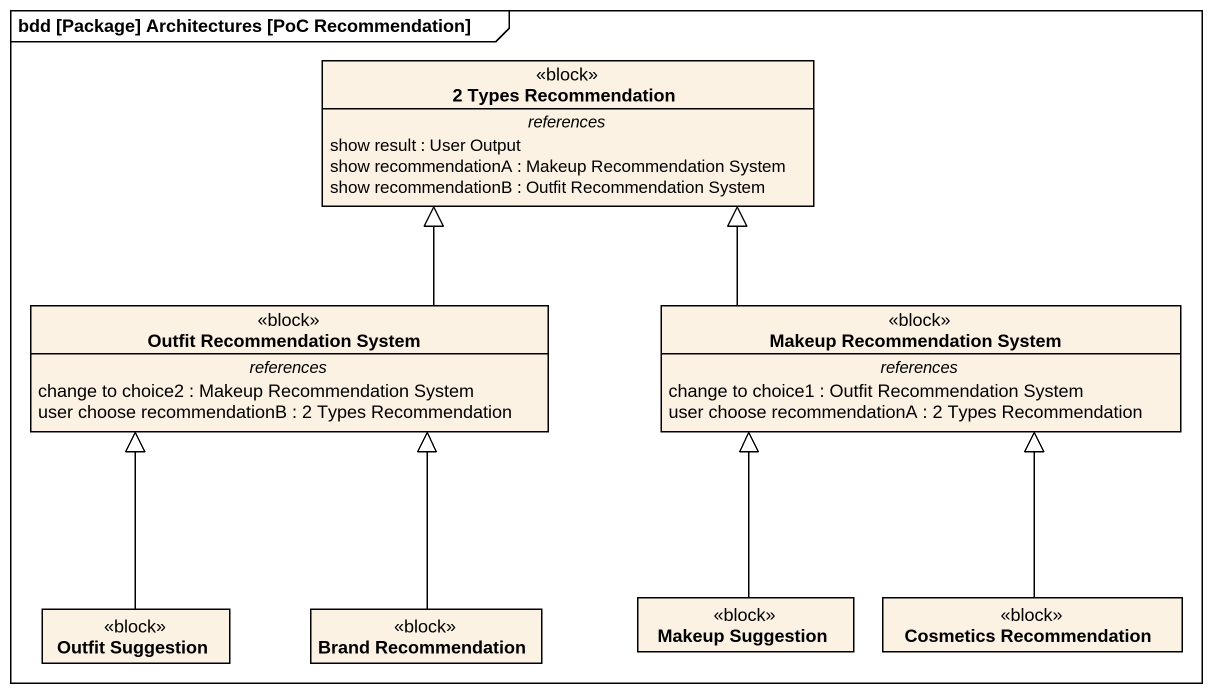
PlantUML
@startuml
mainframe bdd [Package] Architectures [PoC Recommendation]
hide circle
hide empty members
class "2 Types Recommendation" as c2_Types_Recommendation <<block>> {
  -- references --
  show result : User Output
  show recommendationA : Makeup Recommendation System
  show recommendationB : Outfit Recommendation System
}
class "Outfit Recommendation System" as Outfit_Recommendation_System <<block>> {
  -- references --
  change to choice2 : Makeup Recommendation System
  user choose recommendationB : 2 Types Recommendation
}
class "Makeup Recommendation System" as Makeup_Recommendation_System <<block>> {
  -- references --
  change to choice1 : Outfit Recommendation System
  user choose recommendationA : 2 Types Recommendation
}
class "Makeup Suggestion" as Makeup_Suggestion <<block>>
class "Cosmetics Recommendation" as Cosmetics_Recommendation <<block>>
class "Outfit Suggestion" as Outfit_Suggestion <<block>>
class "Brand Recommendation" as Brand_Recommendation <<block>>
Outfit_Recommendation_System -up-|> c2_Types_Recommendation
Makeup_Recommendation_System -up-|> c2_Types_Recommendation
Makeup_Suggestion -up-|> Makeup_Recommendation_System
Cosmetics_Recommendation -up-|> Makeup_Recommendation_System
Outfit_Suggestion -up-|> Outfit_Recommendation_System
Brand_Recommendation -up-|> Outfit_Recommendation_System
@enduml
